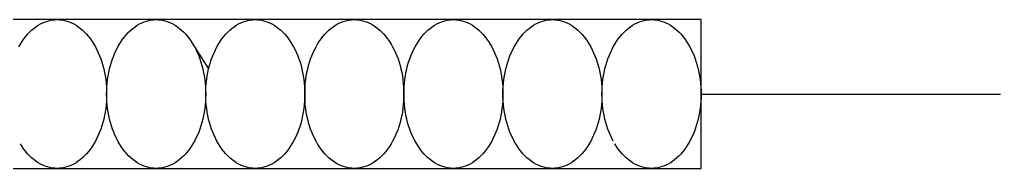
# Model space of a CAD drawing. Extents: x -3.3 to 36.8, y 0.3 to 24.5.
# Drawn here: x 14.639 to 15.232, y 7.079 to 7.169 of the extents above; entities that cross this region are included whole.
import ezdxf
from ezdxf.enums import TextEntityAlignment as Align

# ---------------------------------------------------------------- set-up
doc = ezdxf.new("R2010")
doc.units = 0
doc.layers.get('0').update_dxf_attribs({"linetype": 'CONTINUOUS'})

# ---------------------------------------------------------------- blocks, each defined once
blk = doc.blocks.new('TERMRADIATORED')
for p, q in [((-0.541279, 0.045), (-0.871279, 0.045)), ((-0.58276, 0.041575), (-0.581386, 0.04237)), ((-0.581386, 0.04237), (-0.579988, 0.043062)), ((-0.579988, 0.043062), (-0.578569, 0.043652)), ((-0.578569, 0.043652), (-0.577132, 0.044135)), ((-0.577132, 0.044135), (-0.575681, 0.044513)), ((-0.575681, 0.044513), (-0.57422, 0.044783)), ((-0.57422, 0.044783), (-0.572751, 0.044946)), ((-0.572751, 0.044946), (-0.571279, 0.045)), ((-0.571279, 0.045), (-0.569807, 0.044946)), ((-0.569807, 0.044946), (-0.568339, 0.044783)), ((-0.568339, 0.044783), (-0.566877, 0.044513)), ((-0.566877, 0.044513), (-0.565426, 0.044135)), ((-0.565426, 0.044135), (-0.56399, 0.043652)), ((-0.56399, 0.043652), (-0.562571, 0.043062)), ((-0.562571, 0.043062), (-0.561173, 0.04237)), ((-0.561173, 0.04237), (-0.559799, 0.041575)), ((-0.511279, 0.045), (-0.541279, 0.045)), ((-0.52276, 0.041575), (-0.521386, 0.04237)), ((-0.521386, 0.04237), (-0.519988, 0.043062)), ((-0.519988, 0.043062), (-0.518569, 0.043652)), ((-0.518569, 0.043652), (-0.517132, 0.044135)), ((-0.517132, 0.044135), (-0.515681, 0.044513)), ((-0.515681, 0.044513), (-0.51422, 0.044783)), ((-0.51422, 0.044783), (-0.512751, 0.044946)), ((-0.512751, 0.044946), (-0.511279, 0.045)), ((-0.181279, 0.045), (-0.511279, 0.045)), ((-0.511279, 0.045), (-0.509807, 0.044946)), ((-0.509807, 0.044946), (-0.508339, 0.044783)), ((-0.508339, 0.044783), (-0.506877, 0.044513)), ((-0.506877, 0.044513), (-0.505426, 0.044135)), ((-0.505426, 0.044135), (-0.50399, 0.043652)), ((-0.50399, 0.043652), (-0.502571, 0.043062)), ((-0.502571, 0.043062), (-0.501173, 0.04237)), ((-0.501173, 0.04237), (-0.499799, 0.041575)), ((-0.46276, 0.041575), (-0.461386, 0.04237)), ((-0.461386, 0.04237), (-0.459988, 0.043062)), ((-0.459988, 0.043062), (-0.458569, 0.043652)), ((-0.458569, 0.043652), (-0.457132, 0.044135)), ((-0.457132, 0.044135), (-0.455681, 0.044513)), ((-0.455681, 0.044513), (-0.45422, 0.044783)), ((-0.45422, 0.044783), (-0.452751, 0.044946)), ((-0.452751, 0.044946), (-0.451279, 0.045)), ((-0.451279, 0.045), (-0.449807, 0.044946)), ((-0.449807, 0.044946), (-0.448339, 0.044783)), ((-0.448339, 0.044783), (-0.446877, 0.044513)), ((-0.446877, 0.044513), (-0.445426, 0.044135)), ((-0.445426, 0.044135), (-0.44399, 0.043652)), ((-0.44399, 0.043652), (-0.442571, 0.043062)), ((-0.442571, 0.043062), (-0.441173, 0.04237)), ((-0.441173, 0.04237), (-0.439799, 0.041575)), ((-0.40276, 0.041575), (-0.401386, 0.04237)), ((-0.401386, 0.04237), (-0.399988, 0.043062)), ((-0.399988, 0.043062), (-0.398569, 0.043652)), ((-0.398569, 0.043652), (-0.397132, 0.044135)), ((-0.397132, 0.044135), (-0.395681, 0.044513)), ((-0.395681, 0.044513), (-0.39422, 0.044783)), ((-0.39422, 0.044783), (-0.392751, 0.044946)), ((-0.392751, 0.044946), (-0.391279, 0.045)), ((-0.391279, 0.045), (-0.389807, 0.044946)), ((-0.389807, 0.044946), (-0.388339, 0.044783)), ((-0.388339, 0.044783), (-0.386877, 0.044513)), ((-0.386877, 0.044513), (-0.385426, 0.044135)), ((-0.385426, 0.044135), (-0.38399, 0.043652)), ((-0.38399, 0.043652), (-0.382571, 0.043062)), ((-0.382571, 0.043062), (-0.381172, 0.04237)), ((-0.381172, 0.04237), (-0.379799, 0.041575)), ((-0.34276, 0.041575), (-0.341386, 0.04237)), ((-0.341386, 0.04237), (-0.339988, 0.043062)), ((-0.339988, 0.043062), (-0.338569, 0.043652)), ((-0.338569, 0.043652), (-0.337132, 0.044135)), ((-0.337132, 0.044135), (-0.335681, 0.044513)), ((-0.335681, 0.044513), (-0.33422, 0.044783)), ((-0.33422, 0.044783), (-0.332751, 0.044946)), ((-0.332751, 0.044946), (-0.331279, 0.045)), ((-0.331279, 0.045), (-0.329807, 0.044946)), ((-0.329807, 0.044946), (-0.328339, 0.044783)), ((-0.328339, 0.044783), (-0.326877, 0.044513)), ((-0.326877, 0.044513), (-0.325426, 0.044135)), ((-0.325426, 0.044135), (-0.32399, 0.043652)), ((-0.32399, 0.043652), (-0.322571, 0.043062)), ((-0.322571, 0.043062), (-0.321172, 0.04237)), ((-0.321172, 0.04237), (-0.319799, 0.041575)), ((-0.28276, 0.041575), (-0.281386, 0.04237)), ((-0.281386, 0.04237), (-0.279988, 0.043062)), ((-0.279988, 0.043062), (-0.278569, 0.043652)), ((-0.278569, 0.043652), (-0.277132, 0.044135)), ((-0.277132, 0.044135), (-0.275681, 0.044513)), ((-0.275681, 0.044513), (-0.27422, 0.044783)), ((-0.27422, 0.044783), (-0.272751, 0.044946)), ((-0.272751, 0.044946), (-0.271279, 0.045)), ((-0.271279, 0.045), (-0.269807, 0.044946)), ((-0.269807, 0.044946), (-0.268339, 0.044783)), ((-0.268339, 0.044783), (-0.266877, 0.044513)), ((-0.266877, 0.044513), (-0.265426, 0.044135)), ((-0.265426, 0.044135), (-0.26399, 0.043652)), ((-0.26399, 0.043652), (-0.262571, 0.043062)), ((-0.262571, 0.043062), (-0.261173, 0.04237)), ((-0.261173, 0.04237), (-0.259799, 0.041575)), ((-0.22276, 0.041575), (-0.221386, 0.04237)), ((-0.221386, 0.04237), (-0.219988, 0.043062)), ((-0.219988, 0.043062), (-0.218569, 0.043652)), ((-0.218569, 0.043652), (-0.217132, 0.044135)), ((-0.217132, 0.044135), (-0.215681, 0.044513)), ((-0.215681, 0.044513), (-0.21422, 0.044783)), ((-0.21422, 0.044783), (-0.212751, 0.044946)), ((-0.212751, 0.044946), (-0.211279, 0.045)), ((-0.211279, 0.045), (-0.209807, 0.044946)), ((-0.209807, 0.044946), (-0.208339, 0.044783)), ((-0.208339, 0.044783), (-0.206877, 0.044513)), ((-0.206877, 0.044513), (-0.205426, 0.044135)), ((-0.205426, 0.044135), (-0.20399, 0.043652)), ((-0.20399, 0.043652), (-0.202571, 0.043062)), ((-0.202571, 0.043062), (-0.201173, 0.04237)), ((-0.201173, 0.04237), (-0.199799, 0.041575)), ((-0.181279, -0.045), (-0.181279, 0.045)), ((-0.590311, 0.034786), (-0.58915, 0.036144)), ((-0.58915, 0.036144), (-0.587947, 0.037416)), ((-0.587947, 0.037416), (-0.586702, 0.038598)), ((-0.586702, 0.038598), (-0.585421, 0.039686)), ((-0.585421, 0.039686), (-0.584106, 0.040679)), ((-0.584106, 0.040679), (-0.58276, 0.041575)), ((-0.559799, 0.041575), (-0.558452, 0.040679)), ((-0.558452, 0.040679), (-0.557137, 0.039686)), ((-0.557137, 0.039686), (-0.555856, 0.038598)), ((-0.555856, 0.038598), (-0.554612, 0.037416)), ((-0.554612, 0.037416), (-0.553408, 0.036144)), ((-0.553408, 0.036144), (-0.552247, 0.034786)), ((-0.530311, 0.034786), (-0.52915, 0.036144)), ((-0.52915, 0.036144), (-0.527947, 0.037416)), ((-0.527947, 0.037416), (-0.526702, 0.038598)), ((-0.526702, 0.038598), (-0.525421, 0.039686)), ((-0.525421, 0.039686), (-0.524106, 0.040679)), ((-0.524106, 0.040679), (-0.52276, 0.041575)), ((-0.499799, 0.041575), (-0.498452, 0.040679)), ((-0.498452, 0.040679), (-0.497137, 0.039686)), ((-0.497137, 0.039686), (-0.495856, 0.038598)), ((-0.495856, 0.038598), (-0.494612, 0.037416)), ((-0.494612, 0.037416), (-0.493408, 0.036144)), ((-0.493408, 0.036144), (-0.492247, 0.034786)), ((-0.470311, 0.034786), (-0.46915, 0.036144)), ((-0.46915, 0.036144), (-0.467947, 0.037416)), ((-0.467947, 0.037416), (-0.466702, 0.038598)), ((-0.466702, 0.038598), (-0.465421, 0.039686)), ((-0.465421, 0.039686), (-0.464106, 0.040679)), ((-0.464106, 0.040679), (-0.46276, 0.041575)), ((-0.439799, 0.041575), (-0.438452, 0.040679)), ((-0.438452, 0.040679), (-0.437137, 0.039686)), ((-0.437137, 0.039686), (-0.435856, 0.038598)), ((-0.435856, 0.038598), (-0.434612, 0.037416)), ((-0.434612, 0.037416), (-0.433408, 0.036144)), ((-0.433408, 0.036144), (-0.432247, 0.034786)), ((-0.410311, 0.034786), (-0.40915, 0.036144)), ((-0.40915, 0.036144), (-0.407946, 0.037416)), ((-0.407946, 0.037416), (-0.406702, 0.038598)), ((-0.406702, 0.038598), (-0.405421, 0.039686)), ((-0.405421, 0.039686), (-0.404106, 0.040679)), ((-0.404106, 0.040679), (-0.40276, 0.041575)), ((-0.379799, 0.041575), (-0.378452, 0.040679)), ((-0.378452, 0.040679), (-0.377137, 0.039686)), ((-0.377137, 0.039686), (-0.375856, 0.038598)), ((-0.375856, 0.038598), (-0.374612, 0.037416)), ((-0.374612, 0.037416), (-0.373408, 0.036144)), ((-0.373408, 0.036144), (-0.372247, 0.034786)), ((-0.350311, 0.034786), (-0.34915, 0.036144)), ((-0.34915, 0.036144), (-0.347946, 0.037416)), ((-0.347946, 0.037416), (-0.346702, 0.038598)), ((-0.346702, 0.038598), (-0.345421, 0.039686)), ((-0.345421, 0.039686), (-0.344106, 0.040679)), ((-0.344106, 0.040679), (-0.34276, 0.041575)), ((-0.319799, 0.041575), (-0.318452, 0.040679)), ((-0.318452, 0.040679), (-0.317137, 0.039686)), ((-0.317137, 0.039686), (-0.315856, 0.038598)), ((-0.315856, 0.038598), (-0.314612, 0.037416)), ((-0.314612, 0.037416), (-0.313408, 0.036144)), ((-0.313408, 0.036144), (-0.312247, 0.034786)), ((-0.290311, 0.034786), (-0.28915, 0.036144)), ((-0.28915, 0.036144), (-0.287947, 0.037416)), ((-0.287947, 0.037416), (-0.286702, 0.038598)), ((-0.286702, 0.038598), (-0.285421, 0.039686)), ((-0.285421, 0.039686), (-0.284106, 0.040679)), ((-0.284106, 0.040679), (-0.28276, 0.041575)), ((-0.259799, 0.041575), (-0.258452, 0.040679)), ((-0.258452, 0.040679), (-0.257137, 0.039686)), ((-0.257137, 0.039686), (-0.255856, 0.038598)), ((-0.255856, 0.038598), (-0.254612, 0.037416)), ((-0.254612, 0.037416), (-0.253408, 0.036144)), ((-0.253408, 0.036144), (-0.252247, 0.034786)), ((-0.230311, 0.034786), (-0.22915, 0.036144)), ((-0.22915, 0.036144), (-0.227947, 0.037416)), ((-0.227947, 0.037416), (-0.226702, 0.038598)), ((-0.226702, 0.038598), (-0.225421, 0.039686)), ((-0.225421, 0.039686), (-0.224106, 0.040679)), ((-0.224106, 0.040679), (-0.22276, 0.041575)), ((-0.199799, 0.041575), (-0.198452, 0.040679)), ((-0.198452, 0.040679), (-0.197137, 0.039686)), ((-0.197137, 0.039686), (-0.195856, 0.038598)), ((-0.195856, 0.038598), (-0.194612, 0.037416)), ((-0.194612, 0.037416), (-0.193408, 0.036144)), ((-0.193408, 0.036144), (-0.192247, 0.034786)), ((-0.59447, 0.028548), (-0.593508, 0.03022)), ((-0.593508, 0.03022), (-0.592492, 0.03182)), ((-0.592492, 0.03182), (-0.591426, 0.033343)), ((-0.591426, 0.033343), (-0.590311, 0.034786)), ((-0.552247, 0.034786), (-0.551132, 0.033343)), ((-0.551132, 0.033343), (-0.550066, 0.03182)), ((-0.550066, 0.03182), (-0.54905, 0.03022)), ((-0.54905, 0.03022), (-0.548089, 0.028548)), ((-0.53447, 0.028548), (-0.533508, 0.03022)), ((-0.533508, 0.03022), (-0.532492, 0.03182)), ((-0.532492, 0.03182), (-0.531426, 0.033343)), ((-0.531426, 0.033343), (-0.530311, 0.034786)), ((-0.492247, 0.034786), (-0.491132, 0.033343)), ((-0.491132, 0.033343), (-0.490066, 0.03182)), ((-0.490066, 0.03182), (-0.48905, 0.03022)), ((-0.48905, 0.03022), (-0.488089, 0.028548)), ((-0.47447, 0.028548), (-0.473508, 0.03022)), ((-0.473508, 0.03022), (-0.472492, 0.03182)), ((-0.472492, 0.03182), (-0.471426, 0.033343)), ((-0.471426, 0.033343), (-0.470311, 0.034786)), ((-0.432247, 0.034786), (-0.431132, 0.033343)), ((-0.431132, 0.033343), (-0.430066, 0.03182)), ((-0.430066, 0.03182), (-0.42905, 0.03022)), ((-0.42905, 0.03022), (-0.428089, 0.028548)), ((-0.414469, 0.028548), (-0.413508, 0.03022)), ((-0.413508, 0.03022), (-0.412492, 0.03182)), ((-0.412492, 0.03182), (-0.411426, 0.033343)), ((-0.411426, 0.033343), (-0.410311, 0.034786)), ((-0.372247, 0.034786), (-0.371132, 0.033343)), ((-0.371132, 0.033343), (-0.370066, 0.03182)), ((-0.370066, 0.03182), (-0.369051, 0.03022)), ((-0.369051, 0.03022), (-0.368089, 0.028548)), ((-0.354469, 0.028548), (-0.353508, 0.03022)), ((-0.353508, 0.03022), (-0.352492, 0.03182)), ((-0.352492, 0.03182), (-0.351426, 0.033343)), ((-0.351426, 0.033343), (-0.350311, 0.034786)), ((-0.312247, 0.034786), (-0.311132, 0.033343)), ((-0.311132, 0.033343), (-0.310066, 0.03182)), ((-0.310066, 0.03182), (-0.309051, 0.03022)), ((-0.309051, 0.03022), (-0.308089, 0.028548)), ((-0.29447, 0.028548), (-0.293508, 0.03022)), ((-0.293508, 0.03022), (-0.292492, 0.03182)), ((-0.292492, 0.03182), (-0.291426, 0.033343)), ((-0.291426, 0.033343), (-0.290311, 0.034786)), ((-0.252247, 0.034786), (-0.251132, 0.033343)), ((-0.251132, 0.033343), (-0.250066, 0.03182)), ((-0.250066, 0.03182), (-0.24905, 0.03022)), ((-0.24905, 0.03022), (-0.248089, 0.028548)), ((-0.23447, 0.028548), (-0.233508, 0.03022)), ((-0.233508, 0.03022), (-0.232492, 0.03182)), ((-0.232492, 0.03182), (-0.231426, 0.033343)), ((-0.231426, 0.033343), (-0.230311, 0.034786)), ((-0.192247, 0.034786), (-0.191132, 0.033343)), ((-0.191132, 0.033343), (-0.190066, 0.03182)), ((-0.190066, 0.03182), (-0.18905, 0.03022)), ((-0.18905, 0.03022), (-0.188089, 0.028548)), ((-0.548089, 0.028548), (-0.547183, 0.026806)), ((-0.547183, 0.026806), (-0.546335, 0.025001)), ((-0.546335, 0.025001), (-0.545548, 0.023135)), ((-0.537011, 0.023135), (-0.536223, 0.025001)), ((-0.536223, 0.025001), (-0.535375, 0.026806)), ((-0.535375, 0.026806), (-0.53447, 0.028548)), ((-0.488089, 0.028548), (-0.479525, 0.01516)), ((-0.487183, 0.026806), (-0.486335, 0.025001)), ((-0.486335, 0.025001), (-0.485548, 0.023135)), ((-0.477011, 0.023135), (-0.476223, 0.025001)), ((-0.476223, 0.025001), (-0.475375, 0.026806)), ((-0.475375, 0.026806), (-0.47447, 0.028548)), ((-0.428089, 0.028548), (-0.427183, 0.026806)), ((-0.427183, 0.026806), (-0.426335, 0.025001)), ((-0.426335, 0.025001), (-0.425548, 0.023135)), ((-0.417011, 0.023135), (-0.416223, 0.025001)), ((-0.416223, 0.025001), (-0.415375, 0.026806)), ((-0.415375, 0.026806), (-0.414469, 0.028548)), ((-0.368089, 0.028548), (-0.367183, 0.026806)), ((-0.367183, 0.026806), (-0.366335, 0.025001)), ((-0.366335, 0.025001), (-0.365547, 0.023135)), ((-0.357011, 0.023135), (-0.356223, 0.025001)), ((-0.356223, 0.025001), (-0.355375, 0.026806)), ((-0.355375, 0.026806), (-0.354469, 0.028548)), ((-0.308089, 0.028548), (-0.307183, 0.026806)), ((-0.307183, 0.026806), (-0.306335, 0.025001)), ((-0.306335, 0.025001), (-0.305547, 0.023135)), ((-0.297011, 0.023135), (-0.296223, 0.025001)), ((-0.296223, 0.025001), (-0.295375, 0.026806)), ((-0.295375, 0.026806), (-0.29447, 0.028548)), ((-0.248089, 0.028548), (-0.247183, 0.026806)), ((-0.247183, 0.026806), (-0.246335, 0.025001)), ((-0.246335, 0.025001), (-0.245548, 0.023135)), ((-0.237011, 0.023135), (-0.236223, 0.025001)), ((-0.236223, 0.025001), (-0.235375, 0.026806)), ((-0.235375, 0.026806), (-0.23447, 0.028548)), ((-0.188089, 0.028548), (-0.187183, 0.026806)), ((-0.187183, 0.026806), (-0.186335, 0.025001)), ((-0.186335, 0.025001), (-0.185548, 0.023135)), ((-0.545548, 0.023135), (-0.544822, 0.021213)), ((-0.544822, 0.021213), (-0.54416, 0.01924)), ((-0.54416, 0.01924), (-0.543563, 0.017221)), ((-0.538996, 0.017221), (-0.538399, 0.01924)), ((-0.538399, 0.01924), (-0.537737, 0.021213)), ((-0.537737, 0.021213), (-0.537011, 0.023135)), ((-0.485548, 0.023135), (-0.484822, 0.021213)), ((-0.484822, 0.021213), (-0.48416, 0.01924)), ((-0.48416, 0.01924), (-0.483563, 0.017221)), ((-0.478996, 0.017221), (-0.478399, 0.01924)), ((-0.478399, 0.01924), (-0.477737, 0.021213)), ((-0.477737, 0.021213), (-0.477011, 0.023135)), ((-0.425548, 0.023135), (-0.424822, 0.021213)), ((-0.424822, 0.021213), (-0.42416, 0.01924)), ((-0.42416, 0.01924), (-0.423563, 0.017221)), ((-0.418996, 0.017221), (-0.418399, 0.01924)), ((-0.418399, 0.01924), (-0.417737, 0.021213)), ((-0.417737, 0.021213), (-0.417011, 0.023135)), ((-0.365547, 0.023135), (-0.364821, 0.021213)), ((-0.364821, 0.021213), (-0.364159, 0.01924)), ((-0.364159, 0.01924), (-0.363563, 0.017221)), ((-0.358996, 0.017221), (-0.358399, 0.01924)), ((-0.358399, 0.01924), (-0.357737, 0.021213)), ((-0.357737, 0.021213), (-0.357011, 0.023135)), ((-0.305547, 0.023135), (-0.304821, 0.021213)), ((-0.304821, 0.021213), (-0.304159, 0.01924)), ((-0.304159, 0.01924), (-0.303563, 0.017221)), ((-0.298996, 0.017221), (-0.298399, 0.01924)), ((-0.298399, 0.01924), (-0.297737, 0.021213)), ((-0.297737, 0.021213), (-0.297011, 0.023135)), ((-0.245548, 0.023135), (-0.244822, 0.021213)), ((-0.244822, 0.021213), (-0.24416, 0.01924)), ((-0.24416, 0.01924), (-0.243563, 0.017221)), ((-0.238996, 0.017221), (-0.238399, 0.01924)), ((-0.238399, 0.01924), (-0.237737, 0.021213)), ((-0.237737, 0.021213), (-0.237011, 0.023135)), ((-0.185548, 0.023135), (-0.184822, 0.021213)), ((-0.184822, 0.021213), (-0.18416, 0.01924)), ((-0.18416, 0.01924), (-0.183563, 0.017221)), ((-0.543563, 0.017221), (-0.543033, 0.01516)), ((-0.543033, 0.01516), (-0.542571, 0.013063)), ((-0.542571, 0.013063), (-0.542178, 0.010934)), ((-0.54038, 0.010934), (-0.539987, 0.013063)), ((-0.539987, 0.013063), (-0.539525, 0.01516)), ((-0.539525, 0.01516), (-0.538996, 0.017221)), ((-0.483563, 0.017221), (-0.483033, 0.01516)), ((-0.483033, 0.01516), (-0.482571, 0.013063)), ((-0.482571, 0.013063), (-0.482178, 0.010934)), ((-0.48038, 0.010934), (-0.479987, 0.013063)), ((-0.479987, 0.013063), (-0.479525, 0.01516)), ((-0.479525, 0.01516), (-0.478996, 0.017221)), ((-0.423563, 0.017221), (-0.423033, 0.01516)), ((-0.423033, 0.01516), (-0.422571, 0.013063)), ((-0.422571, 0.013063), (-0.422178, 0.010934)), ((-0.42038, 0.010934), (-0.419987, 0.013063)), ((-0.419987, 0.013063), (-0.419525, 0.01516)), ((-0.419525, 0.01516), (-0.418996, 0.017221)), ((-0.363563, 0.017221), (-0.363033, 0.01516)), ((-0.363033, 0.01516), (-0.362571, 0.013063)), ((-0.362571, 0.013063), (-0.362178, 0.010934)), ((-0.36038, 0.010934), (-0.359987, 0.013063)), ((-0.359987, 0.013063), (-0.359525, 0.01516)), ((-0.359525, 0.01516), (-0.358996, 0.017221)), ((-0.303563, 0.017221), (-0.303033, 0.01516)), ((-0.303033, 0.01516), (-0.302571, 0.013063)), ((-0.302571, 0.013063), (-0.302178, 0.010934)), ((-0.30038, 0.010934), (-0.299987, 0.013063)), ((-0.299987, 0.013063), (-0.299525, 0.01516)), ((-0.299525, 0.01516), (-0.298996, 0.017221)), ((-0.243563, 0.017221), (-0.243033, 0.01516)), ((-0.243033, 0.01516), (-0.242571, 0.013063)), ((-0.242571, 0.013063), (-0.242178, 0.010934)), ((-0.24038, 0.010934), (-0.239987, 0.013063)), ((-0.239987, 0.013063), (-0.239525, 0.01516)), ((-0.239525, 0.01516), (-0.238996, 0.017221)), ((-0.183563, 0.017221), (-0.183033, 0.01516)), ((-0.183033, 0.01516), (-0.182571, 0.013063)), ((-0.182571, 0.013063), (-0.182178, 0.010934)), ((-0.542178, 0.010934), (-0.541856, 0.008779)), ((-0.541856, 0.008779), (-0.541604, 0.006603)), ((-0.541604, 0.006603), (-0.541424, 0.004411)), ((-0.541135, 0.004411), (-0.540955, 0.006603)), ((-0.540955, 0.006603), (-0.540703, 0.008779)), ((-0.540703, 0.008779), (-0.54038, 0.010934)), ((-0.482178, 0.010934), (-0.481856, 0.008779)), ((-0.481856, 0.008779), (-0.481604, 0.006603)), ((-0.481604, 0.006603), (-0.481424, 0.004411)), ((-0.481135, 0.004411), (-0.480955, 0.006603)), ((-0.480955, 0.006603), (-0.480703, 0.008779)), ((-0.480703, 0.008779), (-0.48038, 0.010934)), ((-0.422178, 0.010934), (-0.421856, 0.008779)), ((-0.421856, 0.008779), (-0.421604, 0.006603)), ((-0.421604, 0.006603), (-0.421424, 0.004411)), ((-0.421135, 0.004411), (-0.420954, 0.006603)), ((-0.420954, 0.006603), (-0.420703, 0.008779)), ((-0.420703, 0.008779), (-0.42038, 0.010934)), ((-0.362178, 0.010934), (-0.361856, 0.008779)), ((-0.361856, 0.008779), (-0.361604, 0.006603)), ((-0.361604, 0.006603), (-0.361424, 0.004411)), ((-0.361135, 0.004411), (-0.360954, 0.006603)), ((-0.360954, 0.006603), (-0.360703, 0.008779)), ((-0.360703, 0.008779), (-0.36038, 0.010934)), ((-0.302178, 0.010934), (-0.301856, 0.008779)), ((-0.301856, 0.008779), (-0.301604, 0.006603)), ((-0.301604, 0.006603), (-0.301424, 0.004411)), ((-0.301135, 0.004411), (-0.300955, 0.006603)), ((-0.300955, 0.006603), (-0.300703, 0.008779)), ((-0.300703, 0.008779), (-0.30038, 0.010934)), ((-0.242178, 0.010934), (-0.241856, 0.008779)), ((-0.241856, 0.008779), (-0.241604, 0.006603)), ((-0.241604, 0.006603), (-0.241424, 0.004411)), ((-0.241135, 0.004411), (-0.240955, 0.006603)), ((-0.240955, 0.006603), (-0.240703, 0.008779)), ((-0.240703, 0.008779), (-0.24038, 0.010934)), ((-0.182178, 0.010934), (-0.181856, 0.008779)), ((-0.181856, 0.008779), (-0.181604, 0.006603)), ((-0.181604, 0.006603), (-0.181424, 0.004411)), ((-0.541424, 0.004411), (-0.541315, 0.002208)), ((-0.541315, 0.002208), (-0.541279, 0)), ((-0.541279, 0), (-0.541315, -0.002208)), ((-0.541279, 0), (-0.541243, 0.002208)), ((-0.541243, -0.002208), (-0.541279, 0)), ((-0.541243, 0.002208), (-0.541135, 0.004411)), ((-0.481424, 0.004411), (-0.481315, 0.002208)), ((-0.481315, 0.002208), (-0.481279, 0)), ((-0.481279, 0), (-0.481315, -0.002208)), ((-0.481279, 0), (-0.481243, 0.002208)), ((-0.481243, -0.002208), (-0.481279, 0)), ((-0.481243, 0.002208), (-0.481135, 0.004411)), ((-0.421424, 0.004411), (-0.421315, 0.002208)), ((-0.421315, 0.002208), (-0.421279, 0)), ((-0.421279, 0), (-0.421315, -0.002208)), ((-0.421279, 0), (-0.421243, 0.002208)), ((-0.421243, -0.002208), (-0.421279, 0)), ((-0.421243, 0.002208), (-0.421135, 0.004411)), ((-0.361424, 0.004411), (-0.361315, 0.002208)), ((-0.361315, 0.002208), (-0.361279, 0)), ((-0.361279, 0), (-0.361315, -0.002208)), ((-0.361279, 0), (-0.361243, 0.002208)), ((-0.361243, -0.002208), (-0.361279, 0)), ((-0.361243, 0.002208), (-0.361135, 0.004411)), ((-0.301424, 0.004411), (-0.301315, 0.002208)), ((-0.301315, 0.002208), (-0.301279, 0)), ((-0.301279, 0), (-0.301315, -0.002208)), ((-0.301279, 0), (-0.301243, 0.002208)), ((-0.301243, -0.002208), (-0.301279, 0)), ((-0.301243, 0.002208), (-0.301135, 0.004411)), ((-0.241424, 0.004411), (-0.241315, 0.002208)), ((-0.241315, 0.002208), (-0.241279, 0)), ((-0.241279, 0), (-0.241315, -0.002208)), ((-0.241279, 0), (-0.241243, 0.002208)), ((-0.241243, -0.002208), (-0.241279, 0)), ((-0.241243, 0.002208), (-0.241135, 0.004411)), ((-0.181424, 0.004411), (-0.181315, 0.002208)), ((-0.181315, 0.002208), (-0.181279, 0)), ((-0.181279, 0), (-0.181315, -0.002208)), ((-0.181279, 0), (0, 0)), ((-0.541424, -0.004411), (-0.541604, -0.006603)), ((-0.541315, -0.002208), (-0.541424, -0.004411)), ((-0.541135, -0.004411), (-0.541243, -0.002208)), ((-0.540955, -0.006603), (-0.541135, -0.004411)), ((-0.481424, -0.004411), (-0.481604, -0.006603)), ((-0.481315, -0.002208), (-0.481424, -0.004411)), ((-0.481135, -0.004411), (-0.481243, -0.002208)), ((-0.480955, -0.006603), (-0.481135, -0.004411)), ((-0.421424, -0.004411), (-0.421604, -0.006603)), ((-0.421315, -0.002208), (-0.421424, -0.004411)), ((-0.421135, -0.004411), (-0.421243, -0.002208)), ((-0.420954, -0.006603), (-0.421135, -0.004411)), ((-0.361424, -0.004411), (-0.361604, -0.006603)), ((-0.361315, -0.002208), (-0.361424, -0.004411)), ((-0.361135, -0.004411), (-0.361243, -0.002208)), ((-0.360954, -0.006603), (-0.361135, -0.004411)), ((-0.301424, -0.004411), (-0.301604, -0.006603)), ((-0.301315, -0.002208), (-0.301424, -0.004411)), ((-0.301135, -0.004411), (-0.301243, -0.002208)), ((-0.300955, -0.006603), (-0.301135, -0.004411)), ((-0.241424, -0.004411), (-0.241604, -0.006603)), ((-0.241315, -0.002208), (-0.241424, -0.004411)), ((-0.241135, -0.004411), (-0.241243, -0.002208)), ((-0.240955, -0.006603), (-0.241135, -0.004411)), ((-0.181424, -0.004411), (-0.181604, -0.006603)), ((-0.181315, -0.002208), (-0.181424, -0.004411)), ((-0.542178, -0.010934), (-0.542571, -0.013063)), ((-0.541856, -0.008779), (-0.542178, -0.010934)), ((-0.541604, -0.006603), (-0.541856, -0.008779)), ((-0.540703, -0.008779), (-0.540955, -0.006603)), ((-0.54038, -0.010934), (-0.540703, -0.008779)), ((-0.539987, -0.013063), (-0.54038, -0.010934)), ((-0.482178, -0.010934), (-0.482571, -0.013063)), ((-0.481856, -0.008779), (-0.482178, -0.010934)), ((-0.481604, -0.006603), (-0.481856, -0.008779)), ((-0.480703, -0.008779), (-0.480955, -0.006603)), ((-0.48038, -0.010934), (-0.480703, -0.008779)), ((-0.479987, -0.013063), (-0.48038, -0.010934)), ((-0.422178, -0.010934), (-0.422571, -0.013063)), ((-0.421856, -0.008779), (-0.422178, -0.010934)), ((-0.421604, -0.006603), (-0.421856, -0.008779)), ((-0.420703, -0.008779), (-0.420954, -0.006603)), ((-0.42038, -0.010934), (-0.420703, -0.008779)), ((-0.419987, -0.013063), (-0.42038, -0.010934)), ((-0.362178, -0.010934), (-0.362571, -0.013063)), ((-0.361856, -0.008779), (-0.362178, -0.010934)), ((-0.361604, -0.006603), (-0.361856, -0.008779)), ((-0.360703, -0.008779), (-0.360954, -0.006603)), ((-0.36038, -0.010934), (-0.360703, -0.008779)), ((-0.359987, -0.013063), (-0.36038, -0.010934)), ((-0.302178, -0.010934), (-0.302571, -0.013063)), ((-0.301856, -0.008779), (-0.302178, -0.010934)), ((-0.301604, -0.006603), (-0.301856, -0.008779)), ((-0.300703, -0.008779), (-0.300955, -0.006603)), ((-0.30038, -0.010934), (-0.300703, -0.008779)), ((-0.299987, -0.013063), (-0.30038, -0.010934)), ((-0.242178, -0.010934), (-0.242571, -0.013063)), ((-0.241856, -0.008779), (-0.242178, -0.010934)), ((-0.241604, -0.006603), (-0.241856, -0.008779)), ((-0.240703, -0.008779), (-0.240955, -0.006603)), ((-0.24038, -0.010934), (-0.240703, -0.008779)), ((-0.239987, -0.013063), (-0.24038, -0.010934)), ((-0.182178, -0.010934), (-0.182571, -0.013063)), ((-0.181856, -0.008779), (-0.182178, -0.010934)), ((-0.181604, -0.006603), (-0.181856, -0.008779)), ((-0.543563, -0.017221), (-0.54416, -0.01924)), ((-0.543033, -0.01516), (-0.543563, -0.017221)), ((-0.542571, -0.013063), (-0.543033, -0.01516)), ((-0.539525, -0.01516), (-0.539987, -0.013063)), ((-0.538996, -0.017221), (-0.539525, -0.01516)), ((-0.538399, -0.01924), (-0.538996, -0.017221)), ((-0.483563, -0.017221), (-0.48416, -0.01924)), ((-0.483033, -0.01516), (-0.483563, -0.017221)), ((-0.482571, -0.013063), (-0.483033, -0.01516)), ((-0.479525, -0.01516), (-0.479987, -0.013063)), ((-0.478996, -0.017221), (-0.479525, -0.01516)), ((-0.478399, -0.01924), (-0.478996, -0.017221)), ((-0.423563, -0.017221), (-0.42416, -0.01924)), ((-0.423033, -0.01516), (-0.423563, -0.017221)), ((-0.422571, -0.013063), (-0.423033, -0.01516)), ((-0.419525, -0.01516), (-0.419987, -0.013063)), ((-0.418996, -0.017221), (-0.419525, -0.01516)), ((-0.418399, -0.01924), (-0.418996, -0.017221)), ((-0.363563, -0.017221), (-0.364159, -0.01924)), ((-0.363033, -0.01516), (-0.363563, -0.017221)), ((-0.362571, -0.013063), (-0.363033, -0.01516)), ((-0.359525, -0.01516), (-0.359987, -0.013063)), ((-0.358996, -0.017221), (-0.359525, -0.01516)), ((-0.358399, -0.01924), (-0.358996, -0.017221)), ((-0.303563, -0.017221), (-0.304159, -0.01924)), ((-0.303033, -0.01516), (-0.303563, -0.017221)), ((-0.302571, -0.013063), (-0.303033, -0.01516)), ((-0.299525, -0.01516), (-0.299987, -0.013063)), ((-0.298996, -0.017221), (-0.299525, -0.01516)), ((-0.298399, -0.01924), (-0.298996, -0.017221)), ((-0.243563, -0.017221), (-0.24416, -0.01924)), ((-0.243033, -0.01516), (-0.243563, -0.017221)), ((-0.242571, -0.013063), (-0.243033, -0.01516)), ((-0.239525, -0.01516), (-0.239987, -0.013063)), ((-0.238996, -0.017221), (-0.239525, -0.01516)), ((-0.238399, -0.01924), (-0.238996, -0.017221)), ((-0.183563, -0.017221), (-0.18416, -0.01924)), ((-0.183033, -0.01516), (-0.183563, -0.017221)), ((-0.182571, -0.013063), (-0.183033, -0.01516)), ((-0.545548, -0.023135), (-0.546335, -0.025001)), ((-0.544822, -0.021213), (-0.545548, -0.023135)), ((-0.54416, -0.01924), (-0.544822, -0.021213)), ((-0.537737, -0.021213), (-0.538399, -0.01924)), ((-0.537011, -0.023135), (-0.537737, -0.021213)), ((-0.536223, -0.025001), (-0.537011, -0.023135)), ((-0.485548, -0.023135), (-0.486335, -0.025001)), ((-0.484822, -0.021213), (-0.485548, -0.023135)), ((-0.48416, -0.01924), (-0.484822, -0.021213)), ((-0.477737, -0.021213), (-0.478399, -0.01924)), ((-0.477011, -0.023135), (-0.477737, -0.021213)), ((-0.476223, -0.025001), (-0.477011, -0.023135)), ((-0.425548, -0.023135), (-0.426335, -0.025001)), ((-0.424822, -0.021213), (-0.425548, -0.023135)), ((-0.42416, -0.01924), (-0.424822, -0.021213)), ((-0.417737, -0.021213), (-0.418399, -0.01924)), ((-0.417011, -0.023135), (-0.417737, -0.021213)), ((-0.416223, -0.025001), (-0.417011, -0.023135)), ((-0.365547, -0.023135), (-0.366335, -0.025001)), ((-0.364821, -0.021213), (-0.365547, -0.023135)), ((-0.364159, -0.01924), (-0.364821, -0.021213)), ((-0.357737, -0.021213), (-0.358399, -0.01924)), ((-0.357011, -0.023135), (-0.357737, -0.021213)), ((-0.356223, -0.025001), (-0.357011, -0.023135)), ((-0.305547, -0.023135), (-0.306335, -0.025001)), ((-0.304821, -0.021213), (-0.305547, -0.023135)), ((-0.304159, -0.01924), (-0.304821, -0.021213)), ((-0.297737, -0.021213), (-0.298399, -0.01924)), ((-0.297011, -0.023135), (-0.297737, -0.021213)), ((-0.296223, -0.025001), (-0.297011, -0.023135)), ((-0.245548, -0.023135), (-0.246335, -0.025001)), ((-0.244822, -0.021213), (-0.245548, -0.023135)), ((-0.24416, -0.01924), (-0.244822, -0.021213)), ((-0.237737, -0.021213), (-0.238399, -0.01924)), ((-0.237011, -0.023135), (-0.237737, -0.021213)), ((-0.236223, -0.025001), (-0.237011, -0.023135)), ((-0.185548, -0.023135), (-0.186335, -0.025001)), ((-0.184822, -0.021213), (-0.185548, -0.023135)), ((-0.18416, -0.01924), (-0.184822, -0.021213)), ((-0.548089, -0.028548), (-0.54905, -0.03022)), ((-0.547183, -0.026806), (-0.548089, -0.028548)), ((-0.546335, -0.025001), (-0.547183, -0.026806)), ((-0.535375, -0.026806), (-0.536223, -0.025001)), ((-0.53447, -0.028548), (-0.535375, -0.026806)), ((-0.533508, -0.03022), (-0.53447, -0.028548)), ((-0.488089, -0.028548), (-0.48905, -0.03022)), ((-0.487183, -0.026806), (-0.488089, -0.028548)), ((-0.486335, -0.025001), (-0.487183, -0.026806)), ((-0.475375, -0.026806), (-0.476223, -0.025001)), ((-0.47447, -0.028548), (-0.475375, -0.026806)), ((-0.473508, -0.03022), (-0.47447, -0.028548)), ((-0.428089, -0.028548), (-0.42905, -0.03022)), ((-0.427183, -0.026806), (-0.428089, -0.028548)), ((-0.426335, -0.025001), (-0.427183, -0.026806)), ((-0.415375, -0.026806), (-0.416223, -0.025001)), ((-0.414469, -0.028548), (-0.415375, -0.026806)), ((-0.413508, -0.03022), (-0.414469, -0.028548)), ((-0.368089, -0.028548), (-0.369051, -0.03022)), ((-0.367183, -0.026806), (-0.368089, -0.028548)), ((-0.366335, -0.025001), (-0.367183, -0.026806)), ((-0.355375, -0.026806), (-0.356223, -0.025001)), ((-0.354469, -0.028548), (-0.355375, -0.026806)), ((-0.353508, -0.03022), (-0.354469, -0.028548)), ((-0.308089, -0.028548), (-0.309051, -0.03022)), ((-0.307183, -0.026806), (-0.308089, -0.028548)), ((-0.306335, -0.025001), (-0.307183, -0.026806)), ((-0.295375, -0.026806), (-0.296223, -0.025001)), ((-0.29447, -0.028548), (-0.295375, -0.026806)), ((-0.293508, -0.03022), (-0.29447, -0.028548)), ((-0.248089, -0.028548), (-0.24905, -0.03022)), ((-0.247183, -0.026806), (-0.248089, -0.028548)), ((-0.246335, -0.025001), (-0.247183, -0.026806)), ((-0.235375, -0.026806), (-0.236223, -0.025001)), ((-0.23447, -0.028548), (-0.235375, -0.026806)), ((-0.188089, -0.028548), (-0.18905, -0.03022)), ((-0.187183, -0.026806), (-0.188089, -0.028548)), ((-0.186335, -0.025001), (-0.187183, -0.026806)), ((-0.593508, -0.03022), (-0.593508, -0.03022)), ((-0.592492, -0.03182), (-0.593508, -0.03022)), ((-0.591426, -0.033343), (-0.592492, -0.03182)), ((-0.590311, -0.034786), (-0.591426, -0.033343)), ((-0.58915, -0.036144), (-0.590311, -0.034786)), ((-0.552247, -0.034786), (-0.553408, -0.036144)), ((-0.551132, -0.033343), (-0.552247, -0.034786)), ((-0.550066, -0.03182), (-0.551132, -0.033343)), ((-0.54905, -0.03022), (-0.550066, -0.03182)), ((-0.532492, -0.03182), (-0.533508, -0.03022)), ((-0.531426, -0.033343), (-0.532492, -0.03182)), ((-0.530311, -0.034786), (-0.531426, -0.033343)), ((-0.52915, -0.036144), (-0.530311, -0.034786)), ((-0.492247, -0.034786), (-0.493408, -0.036144)), ((-0.491132, -0.033343), (-0.492247, -0.034786)), ((-0.490066, -0.03182), (-0.491132, -0.033343)), ((-0.48905, -0.03022), (-0.490066, -0.03182)), ((-0.472492, -0.03182), (-0.473508, -0.03022)), ((-0.471426, -0.033343), (-0.472492, -0.03182)), ((-0.470311, -0.034786), (-0.471426, -0.033343)), ((-0.46915, -0.036144), (-0.470311, -0.034786)), ((-0.432247, -0.034786), (-0.433408, -0.036144)), ((-0.431132, -0.033343), (-0.432247, -0.034786)), ((-0.430066, -0.03182), (-0.431132, -0.033343)), ((-0.42905, -0.03022), (-0.430066, -0.03182)), ((-0.412492, -0.03182), (-0.413508, -0.03022)), ((-0.411426, -0.033343), (-0.412492, -0.03182)), ((-0.410311, -0.034786), (-0.411426, -0.033343)), ((-0.40915, -0.036144), (-0.410311, -0.034786)), ((-0.372247, -0.034786), (-0.373408, -0.036144)), ((-0.371132, -0.033343), (-0.372247, -0.034786)), ((-0.370066, -0.03182), (-0.371132, -0.033343)), ((-0.369051, -0.03022), (-0.370066, -0.03182)), ((-0.352492, -0.03182), (-0.353508, -0.03022)), ((-0.351426, -0.033343), (-0.352492, -0.03182)), ((-0.350311, -0.034786), (-0.351426, -0.033343)), ((-0.34915, -0.036144), (-0.350311, -0.034786)), ((-0.312247, -0.034786), (-0.313408, -0.036144)), ((-0.311132, -0.033343), (-0.312247, -0.034786)), ((-0.310066, -0.03182), (-0.311132, -0.033343)), ((-0.309051, -0.03022), (-0.310066, -0.03182)), ((-0.292492, -0.03182), (-0.293508, -0.03022)), ((-0.291426, -0.033343), (-0.292492, -0.03182)), ((-0.290311, -0.034786), (-0.291426, -0.033343)), ((-0.28915, -0.036144), (-0.290311, -0.034786)), ((-0.252247, -0.034786), (-0.253408, -0.036144)), ((-0.251132, -0.033343), (-0.252247, -0.034786)), ((-0.250066, -0.03182), (-0.251132, -0.033343)), ((-0.24905, -0.03022), (-0.250066, -0.03182)), ((-0.233508, -0.03022), (-0.233508, -0.03022)), ((-0.232492, -0.03182), (-0.233508, -0.03022)), ((-0.231426, -0.033343), (-0.232492, -0.03182)), ((-0.230311, -0.034786), (-0.231426, -0.033343)), ((-0.22915, -0.036144), (-0.230311, -0.034786)), ((-0.192247, -0.034786), (-0.193408, -0.036144)), ((-0.191132, -0.033343), (-0.192247, -0.034786)), ((-0.190066, -0.03182), (-0.191132, -0.033343)), ((-0.18905, -0.03022), (-0.190066, -0.03182)), ((-0.587947, -0.037416), (-0.58915, -0.036144)), ((-0.586702, -0.038598), (-0.587947, -0.037416)), ((-0.585421, -0.039686), (-0.586702, -0.038598)), ((-0.584106, -0.040679), (-0.585421, -0.039686)), ((-0.58276, -0.041575), (-0.584106, -0.040679)), ((-0.581386, -0.04237), (-0.58276, -0.041575)), ((-0.559799, -0.041575), (-0.561173, -0.04237)), ((-0.558452, -0.040679), (-0.559799, -0.041575)), ((-0.557137, -0.039686), (-0.558452, -0.040679)), ((-0.555856, -0.038598), (-0.557137, -0.039686)), ((-0.554612, -0.037416), (-0.555856, -0.038598)), ((-0.553408, -0.036144), (-0.554612, -0.037416)), ((-0.527947, -0.037416), (-0.52915, -0.036144)), ((-0.526702, -0.038598), (-0.527947, -0.037416)), ((-0.525421, -0.039686), (-0.526702, -0.038598)), ((-0.524106, -0.040679), (-0.525421, -0.039686)), ((-0.52276, -0.041575), (-0.524106, -0.040679)), ((-0.521386, -0.04237), (-0.52276, -0.041575)), ((-0.499799, -0.041575), (-0.501173, -0.04237)), ((-0.498452, -0.040679), (-0.499799, -0.041575)), ((-0.497137, -0.039686), (-0.498452, -0.040679)), ((-0.495856, -0.038598), (-0.497137, -0.039686)), ((-0.494612, -0.037416), (-0.495856, -0.038598)), ((-0.493408, -0.036144), (-0.494612, -0.037416)), ((-0.467947, -0.037416), (-0.46915, -0.036144)), ((-0.466702, -0.038598), (-0.467947, -0.037416)), ((-0.465421, -0.039686), (-0.466702, -0.038598)), ((-0.464106, -0.040679), (-0.465421, -0.039686)), ((-0.46276, -0.041575), (-0.464106, -0.040679)), ((-0.461386, -0.04237), (-0.46276, -0.041575)), ((-0.439799, -0.041575), (-0.441173, -0.04237)), ((-0.438452, -0.040679), (-0.439799, -0.041575)), ((-0.437137, -0.039686), (-0.438452, -0.040679)), ((-0.435856, -0.038598), (-0.437137, -0.039686)), ((-0.434612, -0.037416), (-0.435856, -0.038598)), ((-0.433408, -0.036144), (-0.434612, -0.037416)), ((-0.407946, -0.037416), (-0.40915, -0.036144)), ((-0.406702, -0.038598), (-0.407946, -0.037416)), ((-0.405421, -0.039686), (-0.406702, -0.038598)), ((-0.404106, -0.040679), (-0.405421, -0.039686)), ((-0.40276, -0.041575), (-0.404106, -0.040679)), ((-0.401386, -0.04237), (-0.40276, -0.041575)), ((-0.379799, -0.041575), (-0.381172, -0.04237)), ((-0.378452, -0.040679), (-0.379799, -0.041575)), ((-0.377137, -0.039686), (-0.378452, -0.040679)), ((-0.375856, -0.038598), (-0.377137, -0.039686)), ((-0.374612, -0.037416), (-0.375856, -0.038598)), ((-0.373408, -0.036144), (-0.374612, -0.037416)), ((-0.347946, -0.037416), (-0.34915, -0.036144)), ((-0.346702, -0.038598), (-0.347946, -0.037416)), ((-0.345421, -0.039686), (-0.346702, -0.038598)), ((-0.344106, -0.040679), (-0.345421, -0.039686)), ((-0.34276, -0.041575), (-0.344106, -0.040679)), ((-0.341386, -0.04237), (-0.34276, -0.041575)), ((-0.319799, -0.041575), (-0.321172, -0.04237)), ((-0.318452, -0.040679), (-0.319799, -0.041575)), ((-0.317137, -0.039686), (-0.318452, -0.040679)), ((-0.315856, -0.038598), (-0.317137, -0.039686)), ((-0.314612, -0.037416), (-0.315856, -0.038598)), ((-0.313408, -0.036144), (-0.314612, -0.037416)), ((-0.287947, -0.037416), (-0.28915, -0.036144)), ((-0.286702, -0.038598), (-0.287947, -0.037416)), ((-0.285421, -0.039686), (-0.286702, -0.038598)), ((-0.284106, -0.040679), (-0.285421, -0.039686)), ((-0.28276, -0.041575), (-0.284106, -0.040679)), ((-0.281386, -0.04237), (-0.28276, -0.041575)), ((-0.259799, -0.041575), (-0.261173, -0.04237)), ((-0.258452, -0.040679), (-0.259799, -0.041575)), ((-0.257137, -0.039686), (-0.258452, -0.040679)), ((-0.255856, -0.038598), (-0.257137, -0.039686)), ((-0.254612, -0.037416), (-0.255856, -0.038598)), ((-0.253408, -0.036144), (-0.254612, -0.037416)), ((-0.227947, -0.037416), (-0.22915, -0.036144)), ((-0.226702, -0.038598), (-0.227947, -0.037416)), ((-0.225421, -0.039686), (-0.226702, -0.038598)), ((-0.224106, -0.040679), (-0.225421, -0.039686)), ((-0.22276, -0.041575), (-0.224106, -0.040679)), ((-0.221386, -0.04237), (-0.22276, -0.041575)), ((-0.199799, -0.041575), (-0.201173, -0.04237)), ((-0.198452, -0.040679), (-0.199799, -0.041575)), ((-0.197137, -0.039686), (-0.198452, -0.040679)), ((-0.195856, -0.038598), (-0.197137, -0.039686)), ((-0.194612, -0.037416), (-0.195856, -0.038598)), ((-0.193408, -0.036144), (-0.194612, -0.037416)), ((-0.871279, -0.045), (-0.541279, -0.045)), ((-0.579988, -0.043062), (-0.581386, -0.04237)), ((-0.578569, -0.043651), (-0.579988, -0.043062)), ((-0.577132, -0.044135), (-0.578569, -0.043651)), ((-0.575681, -0.044513), (-0.577132, -0.044135)), ((-0.57422, -0.044783), (-0.575681, -0.044513)), ((-0.572751, -0.044946), (-0.57422, -0.044783)), ((-0.571279, -0.045), (-0.572751, -0.044946)), ((-0.569807, -0.044946), (-0.571279, -0.045)), ((-0.568339, -0.044783), (-0.569807, -0.044946)), ((-0.566877, -0.044513), (-0.568339, -0.044783)), ((-0.565426, -0.044135), (-0.566877, -0.044513)), ((-0.56399, -0.043651), (-0.565426, -0.044135)), ((-0.562571, -0.043062), (-0.56399, -0.043651)), ((-0.561173, -0.04237), (-0.562571, -0.043062)), ((-0.541279, -0.045), (-0.511279, -0.045)), ((-0.519988, -0.043062), (-0.521386, -0.04237)), ((-0.518569, -0.043651), (-0.519988, -0.043062)), ((-0.517132, -0.044135), (-0.518569, -0.043651)), ((-0.515681, -0.044513), (-0.517132, -0.044135)), ((-0.51422, -0.044783), (-0.515681, -0.044513)), ((-0.512751, -0.044946), (-0.51422, -0.044783)), ((-0.511279, -0.045), (-0.512751, -0.044946)), ((-0.509807, -0.044946), (-0.511279, -0.045)), ((-0.511279, -0.045), (-0.181279, -0.045)), ((-0.508339, -0.044783), (-0.509807, -0.044946)), ((-0.506877, -0.044513), (-0.508339, -0.044783)), ((-0.505426, -0.044135), (-0.506877, -0.044513)), ((-0.50399, -0.043651), (-0.505426, -0.044135)), ((-0.502571, -0.043062), (-0.50399, -0.043651)), ((-0.501173, -0.04237), (-0.502571, -0.043062)), ((-0.459988, -0.043062), (-0.461386, -0.04237)), ((-0.458569, -0.043651), (-0.459988, -0.043062)), ((-0.457132, -0.044135), (-0.458569, -0.043651)), ((-0.455681, -0.044513), (-0.457132, -0.044135)), ((-0.45422, -0.044783), (-0.455681, -0.044513)), ((-0.452751, -0.044946), (-0.45422, -0.044783)), ((-0.451279, -0.045), (-0.452751, -0.044946)), ((-0.449807, -0.044946), (-0.451279, -0.045)), ((-0.448339, -0.044783), (-0.449807, -0.044946)), ((-0.446877, -0.044513), (-0.448339, -0.044783)), ((-0.445426, -0.044135), (-0.446877, -0.044513)), ((-0.44399, -0.043651), (-0.445426, -0.044135)), ((-0.442571, -0.043062), (-0.44399, -0.043651)), ((-0.441173, -0.04237), (-0.442571, -0.043062)), ((-0.399988, -0.043062), (-0.401386, -0.04237)), ((-0.398569, -0.043651), (-0.399988, -0.043062)), ((-0.397132, -0.044135), (-0.398569, -0.043651)), ((-0.395681, -0.044513), (-0.397132, -0.044135)), ((-0.39422, -0.044783), (-0.395681, -0.044513)), ((-0.392751, -0.044946), (-0.39422, -0.044783)), ((-0.391279, -0.045), (-0.392751, -0.044946)), ((-0.389807, -0.044946), (-0.391279, -0.045)), ((-0.388339, -0.044783), (-0.389807, -0.044946)), ((-0.386877, -0.044513), (-0.388339, -0.044783)), ((-0.385426, -0.044135), (-0.386877, -0.044513)), ((-0.38399, -0.043651), (-0.385426, -0.044135)), ((-0.382571, -0.043062), (-0.38399, -0.043651)), ((-0.381172, -0.04237), (-0.382571, -0.043062)), ((-0.339988, -0.043062), (-0.341386, -0.04237)), ((-0.338569, -0.043651), (-0.339988, -0.043062)), ((-0.337132, -0.044135), (-0.338569, -0.043651)), ((-0.335681, -0.044513), (-0.337132, -0.044135)), ((-0.33422, -0.044783), (-0.335681, -0.044513)), ((-0.332751, -0.044946), (-0.33422, -0.044783)), ((-0.331279, -0.045), (-0.332751, -0.044946)), ((-0.329807, -0.044946), (-0.331279, -0.045)), ((-0.328339, -0.044783), (-0.329807, -0.044946)), ((-0.326877, -0.044513), (-0.328339, -0.044783)), ((-0.325426, -0.044135), (-0.326877, -0.044513)), ((-0.32399, -0.043651), (-0.325426, -0.044135)), ((-0.322571, -0.043062), (-0.32399, -0.043651)), ((-0.321172, -0.04237), (-0.322571, -0.043062)), ((-0.279988, -0.043062), (-0.281386, -0.04237)), ((-0.278569, -0.043651), (-0.279988, -0.043062)), ((-0.277132, -0.044135), (-0.278569, -0.043651)), ((-0.275681, -0.044513), (-0.277132, -0.044135)), ((-0.27422, -0.044783), (-0.275681, -0.044513)), ((-0.272751, -0.044946), (-0.27422, -0.044783)), ((-0.271279, -0.045), (-0.272751, -0.044946)), ((-0.269807, -0.044946), (-0.271279, -0.045)), ((-0.268339, -0.044783), (-0.269807, -0.044946)), ((-0.266877, -0.044513), (-0.268339, -0.044783)), ((-0.265426, -0.044135), (-0.266877, -0.044513)), ((-0.26399, -0.043651), (-0.265426, -0.044135)), ((-0.262571, -0.043062), (-0.26399, -0.043651)), ((-0.261173, -0.04237), (-0.262571, -0.043062)), ((-0.219988, -0.043062), (-0.221386, -0.04237)), ((-0.218569, -0.043651), (-0.219988, -0.043062)), ((-0.217132, -0.044135), (-0.218569, -0.043651)), ((-0.215681, -0.044513), (-0.217132, -0.044135)), ((-0.21422, -0.044783), (-0.215681, -0.044513)), ((-0.212751, -0.044946), (-0.21422, -0.044783)), ((-0.211279, -0.045), (-0.212751, -0.044946)), ((-0.209807, -0.044946), (-0.211279, -0.045)), ((-0.208339, -0.044783), (-0.209807, -0.044946)), ((-0.206877, -0.044513), (-0.208339, -0.044783)), ((-0.205426, -0.044135), (-0.206877, -0.044513)), ((-0.20399, -0.043651), (-0.205426, -0.044135)), ((-0.202571, -0.043062), (-0.20399, -0.043651)), ((-0.201173, -0.04237), (-0.202571, -0.043062))]:
    blk.add_line(p, q)
at = {"color": 7, "linetype": 'CONTINUOUS', "flags": 9}
for tag, p in [('COD', (1.253262, 1.646279)), ('SERIE', (-0.777561, 1.314395)), ('FISSASERIE', (0.975141, 1.30984)), ('MODELLO', (-0.777561, 1.059905)), ('FISSAMODELLO', (1.199822, 1.041837)), ('ELEMENTI', (-0.777561, 0.780787)), ('INCR', (-3.700689, 0.502286)), ('LMAX', (-3.705369, 0.225798)), ('PORT', (-3.753721, -0.699286))]:
    blk.add_attdef(tag, text='', height=0.2, dxfattribs=at).set_placement(p, align=Align.CENTER)
for tag, p in [('POTENZA', (-5.965289, -0.451597)), ('PERDITA', (2.010291, -1.002539)), ('MONTAGGIO', (-6.01489, -1.298193))]:
    blk.add_attdef(tag, text='', height=0.2, dxfattribs=at).set_placement(p, align=Align.RIGHT)

msp = doc.modelspace()

# ---------------------------------------------------------------- block references
msp.add_blockref('TERMRADIATORED', (15.2325, 7.12434))

doc.saveas('drawing.dxf')
